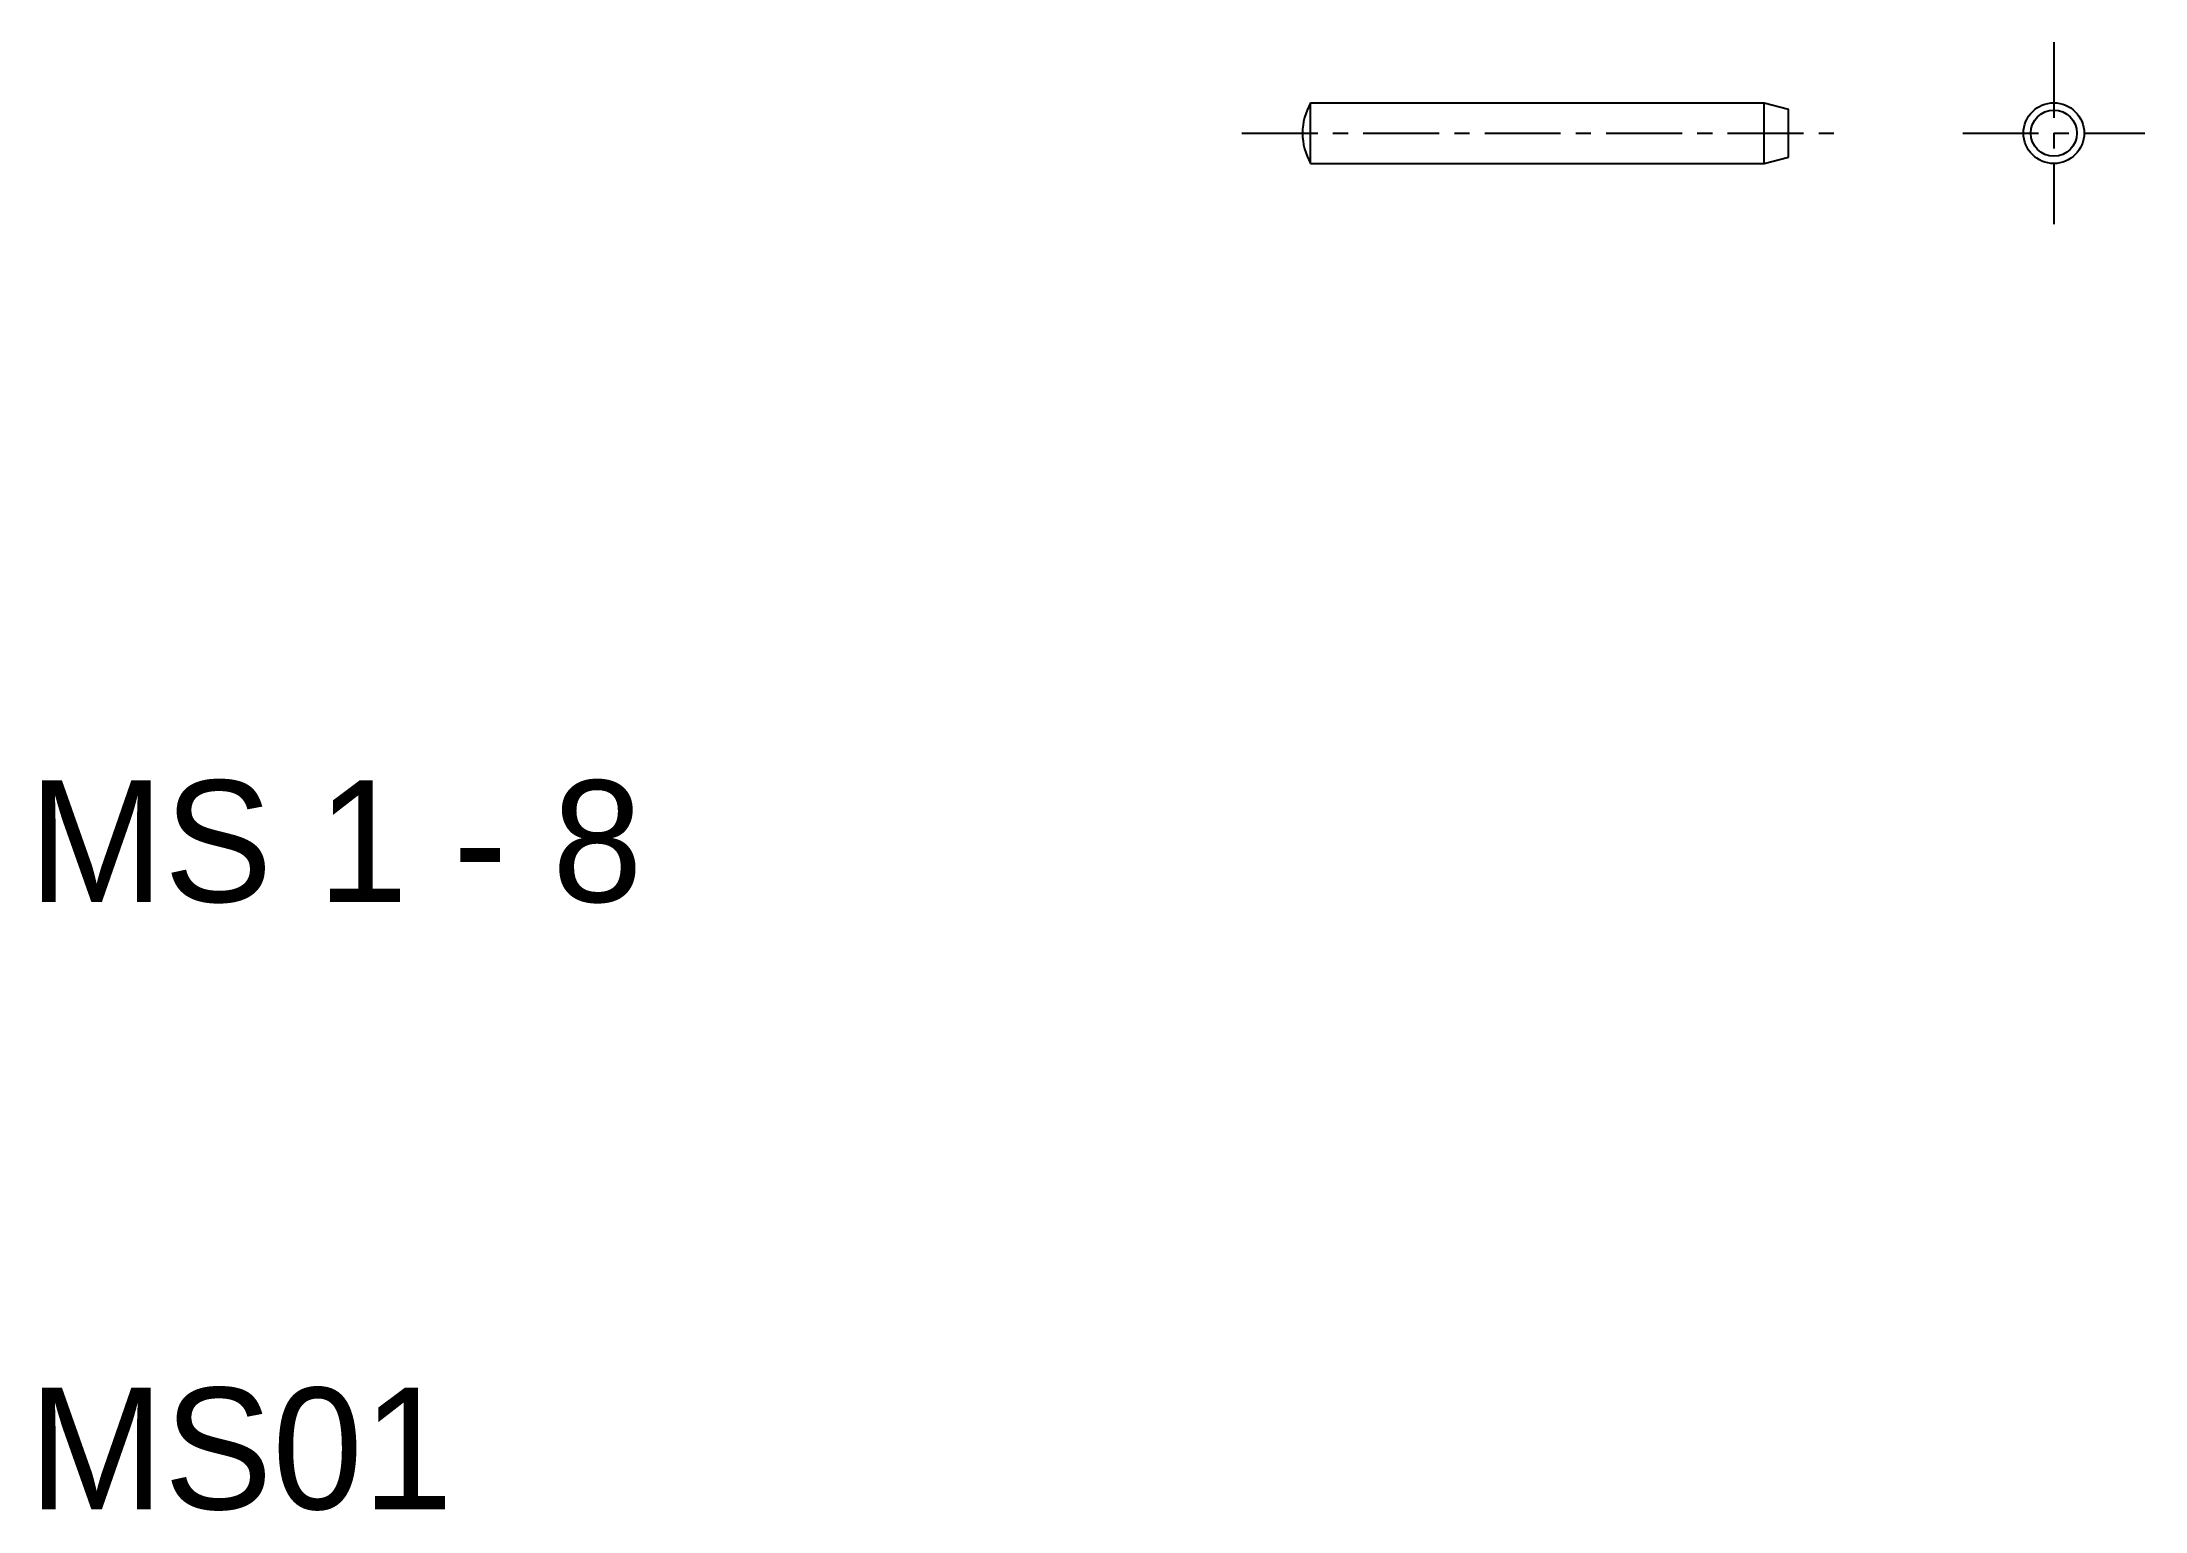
# Model space of a CAD drawing. Extents: x 10.2 to 44.8, y 10 to 34.2.
import ezdxf

# ---------------------------------------------------------------- set-up
doc = ezdxf.new("R2010")
doc.units = 0
doc.linetypes.add('CENTER', pattern=[2, 1.25, -0.25, 0.25, -0.25])
doc.layers.get('0').update_dxf_attribs({"linetype": 'CONTINUOUS'})
doc.layers.add('CENTER', color=1, linetype='CENTER')

msp = doc.modelspace()

# ---------------------------------------------------------------- linework, layer by layer
at = {"color": 7, "linetype": 'CONTINUOUS'}
for p, q in [((31.106, 33.158), (38.572, 33.158)), ((31.106, 32.158), (31.106, 33.158)), ((38.572, 32.158), (38.572, 33.158)), ((38.572, 33.158), (38.972, 33.051)), ((38.972, 32.265), (38.972, 33.051)), ((38.572, 32.158), (38.972, 32.265)), ((31.106, 32.158), (38.572, 32.158))]:
    msp.add_line(p, q, dxfattribs=at)
for radius in [0.5, 0.379]:
    msp.add_circle((43.342, 32.658), radius, dxfattribs=at)
msp.add_arc((31.972, 32.658), 1, 150, 210, dxfattribs=at)
at = {"layer": 'CENTER', "color": 1, "linetype": 'CENTER'}
for p, q in [((43.342, 34.158), (43.342, 31.158)), ((29.972, 32.658), (39.972, 32.658)), ((41.842, 32.658), (44.842, 32.658))]:
    msp.add_line(p, q, dxfattribs=at)

# ---------------------------------------------------------------- texts
at = {"color": 7, "linetype": 'CONTINUOUS'}
for s, p in [('MS 1 - 8', (10, 20)), ('MS01', (10, 10))]:
    msp.add_text(s, height=2, dxfattribs=at).set_placement(p)

doc.saveas('drawing.dxf')
